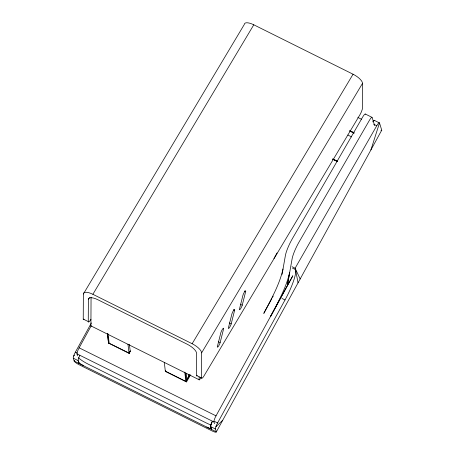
<?xml version="1.0" encoding="UTF-8"?>
<svg xmlns="http://www.w3.org/2000/svg" width="455" height="455" viewBox="0 0 455 455"><rect width="100%" height="100%" fill="white"/><g stroke="black" fill="none" stroke-linecap="round" stroke-linejoin="round"><path stroke-width="0.68" d="M84.027 319.313L83.544 319.586A5.198 1.007 -63.5 0 1 83.242 319.08L83.367 293.993L244.289 24.49A10.795 3.885 30.8 0 1 253.788 24.797L353.063 74.222A10.795 3.885 30.8 0 1 362.521 83.356L362.396 108.444A5.198 1.007 -63.5 0 1 362.089 109.962L361.162 112.34A5.852 1.132 -63.5 0 1 359.677 115.178L204.17 375.625A5.875 1.137 -63.5 0 1 202.93 377.462L201.775 378.458A5.198 1.007 -63.5 0 1 201.48 377.951L201.605 352.864L362.521 83.356M90.96 319.256A5.852 1.132 -63.5 0 1 89.481 321.378L88.566 322.089A5.198 1.007 -63.5 0 1 88.264 321.583L88.378 299.441L89.47 297.615M199.119 376.95L199.102 379.743L90.915 325.871L91.057 297.246M197.243 375.682L196.753 375.955A5.198 1.007 -63.5 0 1 196.458 375.449L196.566 353.313A10.795 3.885 30.8 0 0 187.113 344.179L97.876 299.748A10.795 3.885 30.8 0 0 88.378 299.441M282.055 274.405L285.393 255.539A16.192 3.139 -63.5 0 1 292.502 238.431L362.749 116.924A5.397 1.046 -63.5 0 1 365.45 114.205M283.01 269.013C279.444 284.847 271.203 299.123 263.792 313.398L271.868 298.565M220.146 342.609L223.547 329.073A3.031 0.586 -63.5 0 0 222.688 328.937A3.031 0.586 -63.5 0 0 220.823 332.793L217.422 346.329A3.031 0.586 -63.5 0 0 218.281 346.465A3.031 0.586 -63.5 0 0 220.146 342.609L218.263 341.671M234.598 310.355A3.031 0.586 -63.5 0 0 233.739 310.219A3.031 0.586 -63.5 0 0 231.874 314.075L228.467 327.611A3.031 0.586 -63.5 0 0 229.331 327.748A3.031 0.586 -63.5 0 0 231.191 323.892L234.598 310.355L233.341 309.73M245.643 291.638A3.031 0.586 -63.5 0 0 244.784 291.501A3.031 0.586 -63.5 0 0 242.919 295.358L239.518 308.894A3.031 0.586 -63.5 0 0 240.376 309.03A3.031 0.586 -63.5 0 0 242.242 305.174L245.643 291.638L244.392 291.012M370.899 149.951L379.51 122.947L374.619 120.518A5.397 1.046 -63.5 0 0 372.787 121.86M272.545 297.325L273.216 296.091M295.699 270.452L295.107 268.223L376.763 125.751A5.397 1.046 -63.5 0 1 379.51 122.947L381.734 130.187L216.358 431.858A5.397 1.058 28.7 0 1 212.053 430.919L79.335 364.836A5.397 1.058 28.7 0 1 74.159 361.054L73.283 358.21A5.397 1.046 -63.5 0 1 75.388 352.147L91.392 322.953M77.498 355.816L76.969 353.853A5.397 0.978 -63.4 0 1 79.136 347.825L91.074 326.047M74.557 360.326L74.159 361.054L216.358 431.858L215.482 429.014A5.397 1.046 -63.5 0 1 217.587 422.951L285.012 299.959A26.987 5.232 -63.5 0 0 295.545 269.644L292.491 268.126M273.973 258.542L277.049 252.94M214.504 423.656L213.947 421.944A5.397 1.081 -63.6 0 1 216.023 415.864L292.764 275.884M292.798 275.861L287.327 285.825L292.099 258.878A16.192 3.139 -63.5 0 1 299.208 241.77L369.454 120.262A5.397 1.046 -63.5 0 1 372.156 117.544L374.658 125.677M129.152 353.37L130.306 351.033L129.152 353.37L108.591 343.133L107.465 333.566M189.058 375.819L185.868 381.404L165.324 371.138L165.665 370.558M189.798 374.84L185.913 381.631L184.77 372.082M190.071 374.692L188.671 377.144L188.364 374.556M164.283 362.277L165.353 371.394L186.505 381.921L190.383 375.136M165.353 371.394L165.694 370.814M83.367 293.993A10.795 3.885 30.8 0 1 92.871 294.3L253.788 24.797M201.605 352.864A10.795 3.885 30.8 0 0 192.146 343.73L353.063 74.222M200.911 377.593L200.183 378.81A2.212 0.427 -63.5 0 1 199.085 379.771M73.665 356.003L74.529 355.179M211.126 424.447L211.552 424.032M215.863 426.801L222.745 420.204M206.78 427.091C207.827 427.353 210.688 429.543 211.075 427.74M365.337 114.029L372.042 117.367M373.709 124.226L376.763 125.751M357.852 117.435L361.651 119.329M350.327 130.903L354.098 132.78M349.588 130.795L353.984 132.985M349.628 130.932L354.024 133.116M347.882 135.044L351.647 136.921M333.265 159.113L337.661 161.303M332.525 159.011L337.547 161.508M332.565 159.142L337.587 161.639M292.053 266.704L295.107 268.223L300.175 278.961M281.958 298.44L285.012 299.959M240.359 304.236L242.242 305.174M229.309 322.953L231.191 323.892M92.871 294.3L192.146 343.73M83.242 319.08L88.264 321.583M196.458 375.449L201.48 377.951M108.489 342.877L129.118 353.108M79.136 347.825L216.023 415.864M75.388 352.147L77.225 353.063M214.532 421.427L217.587 422.951M76.969 353.853L213.947 421.944M73.283 358.21L78.169 360.644L79.045 363.488M212.246 421.387A5.397 1.046 -63.5 0 0 210.591 426.58L215.482 429.014M83.731 365.826L80.046 363.613L78.357 361.657L78.897 363.414M211.615 429.497L210.739 426.653A5.397 1.046 -63.5 0 1 212.343 421.558M210.591 426.58L211.467 429.423M295.545 269.644L298.042 282.845M186.334 373.47L187.028 379.373M185.458 373.043L186.505 381.921M129.402 344.395L130.181 351.067L129.021 353.097L127.98 344.196M108.057 333.856L109.177 343.423M107.391 333.555L108.517 343.133M91.228 325.968A2.212 0.427 -63.5 0 1 90.898 325.905M78.493 357.693A10.795 2.116 28.7 0 0 88.043 364.068L206.274 422.94A10.795 2.116 28.7 0 0 211.052 424.97M78.169 360.644A5.397 1.046 -63.5 0 1 79.824 355.452M373.163 121.616A5.397 1.046 -63.5 0 1 374.766 120.592M381.734 130.187A5.397 1.058 28.7 0 1 380.949 130.551M289.676 272.335L287.293 285.808L270.458 316.72C277.868 302.444 286.115 288.169 289.676 272.335"/></g></svg>
